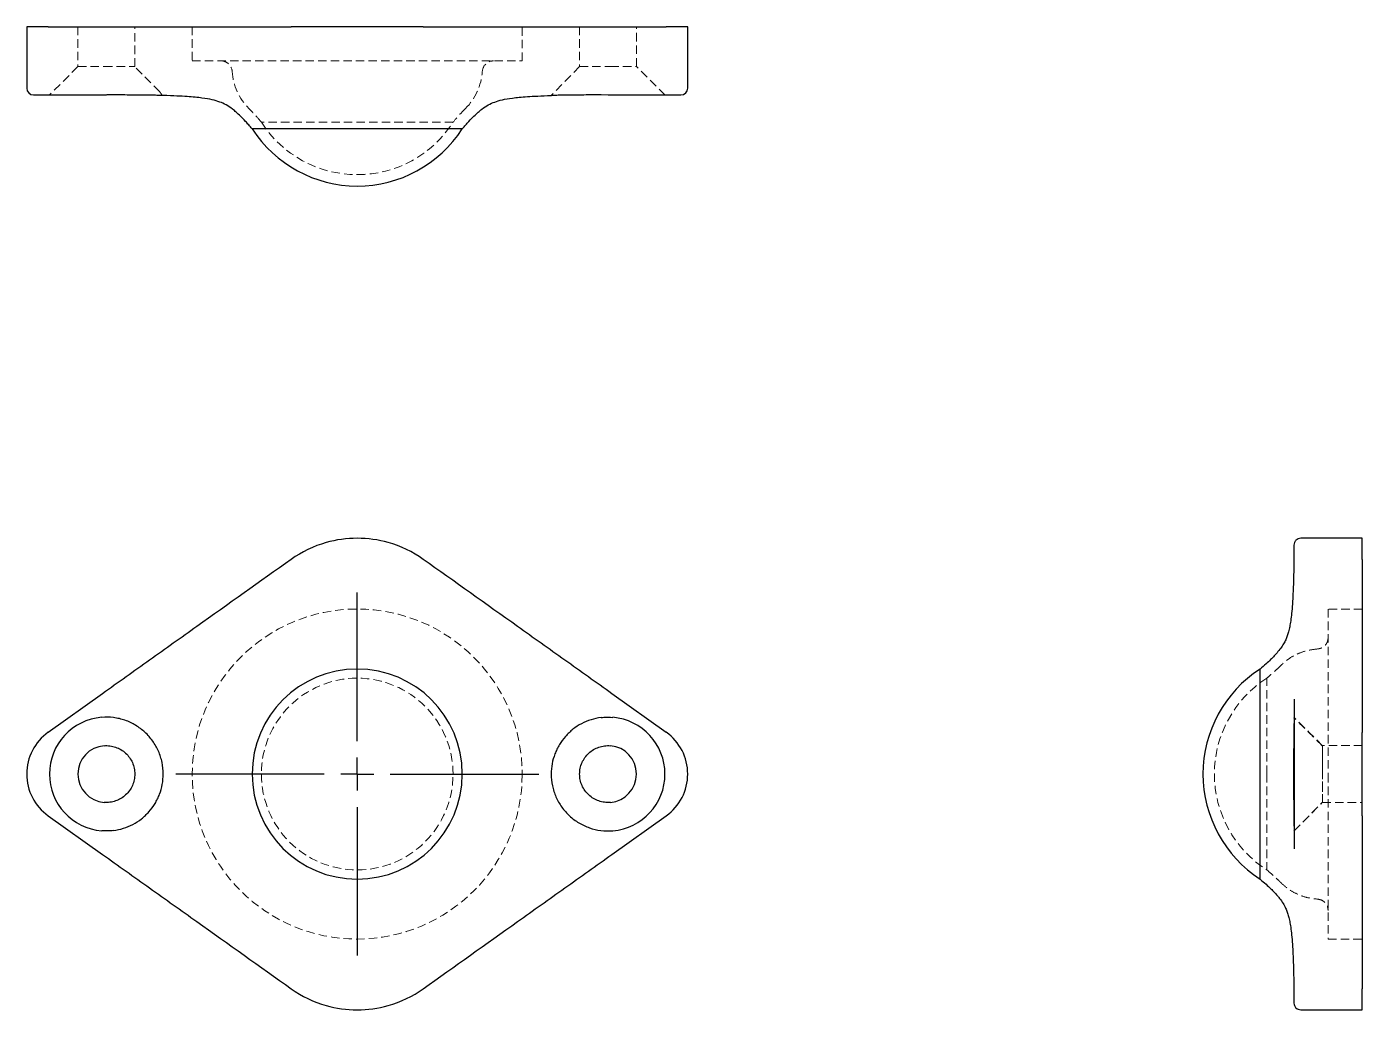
# Model space of a CAD drawing. Header units: millimetres. Extents: x 33 to 235, y 21 to 170.
import ezdxf

# ---------------------------------------------------------------- set-up
doc = ezdxf.new("R2010")
doc.units = ezdxf.units.MM
doc.linetypes.add('HIDDEN', pattern=[1.905, 1.27, -0.635])
doc.layers.add('10', color=7, linetype='Continuous')

# ---------------------------------------------------------------- blocks, each defined once
blk = doc.blocks.new('SW_CENTERMARKSYMBOL_0')
at = {"layer": '10', "color": 0}
for p, q in [((0, 5), (0, 27.46)), ((0, 0), (0, 2.5)), ((-5, 0), (-27.46, 0)), ((0, 0), (-2.5, 0)), ((0, 0), (0, -2.5)), ((0, 0), (2.5, 0)), ((5, 0), (27.46, 0)), ((0, -5), (0, -27.46))]:
    blk.add_line(p, q, dxfattribs=at)

msp = doc.modelspace()

# ---------------------------------------------------------------- linework, layer by layer
at = {"color": 7, "linetype": 'Continuous', "lineweight": 25}
for p, q in [((33, 170.05), (33, 160.75)), ((36.25, 170.05), (33, 170.05)), ((36.25, 170.05), (73.02, 170.05)), ((92.98, 170.05), (73.02, 170.05)), ((92.98, 170.05), (129.75, 170.05)), ((133, 170.05), (129.75, 170.05)), ((133, 160.75), (133, 170.05)), ((34.03, 159.72), (36.85, 159.72)), ((36.85, 159.72), (45.06, 159.72)), ((112.35, 159.64), (112.4, 159.64)), ((120.94, 159.72), (129.15, 159.72)), ((129.15, 159.72), (131.97, 159.72)), ((98.89, 154.59), (67.11, 154.59)), ((235.05, 92.67), (225.75, 92.67)), ((235.05, 89.48), (235.05, 92.67)), ((235.05, 89.48), (235.05, 63.31)), ((219.59, 57), (219.59, 72.89)), ((44.47, 69.16), (36.25, 63.31)), ((129.75, 63.31), (121.53, 69.16)), ((224.72, 68.31), (224.72, 62.47)), ((235.05, 50.69), (235.05, 63.31)), ((224.72, 62.47), (224.72, 51.53)), ((219.59, 41.11), (219.59, 57)), ((36.25, 50.69), (44.47, 44.84)), ((121.53, 44.84), (129.75, 50.69)), ((224.72, 51.53), (224.72, 45.69)), ((235.05, 50.69), (235.05, 24.52)), ((235.05, 21.33), (235.05, 24.52)), ((225.75, 21.33), (235.05, 21.33))]:
    msp.add_line(p, q, dxfattribs=at)
at = {"color": 7, "linetype": 'HIDDEN', "lineweight": 18}
for p, q in [((40.75, 170.05), (40.75, 164.02)), ((49.35, 164.01), (49.35, 170.05)), ((58.04, 170.05), (58.04, 164.88)), ((107.96, 164.88), (107.96, 170.05)), ((116.65, 170.05), (116.65, 164.01)), ((125.25, 164.02), (125.25, 170.05)), ((40.75, 164.02), (36.44, 159.72)), ((40.75, 164.02), (44.7, 164.02)), ((53.12, 160.18), (49.35, 164.01)), ((58.04, 164.88), (107.96, 164.88)), ((116.65, 164.01), (112.35, 159.64)), ((121.3, 164.02), (125.25, 164.02)), ((129.56, 159.72), (125.25, 164.02)), ((119.89, 159.72), (120.88, 159.72)), ((97.5, 155.61), (68.5, 155.61)), ((229.88, 81.96), (229.88, 57)), ((235.05, 81.96), (229.88, 81.96)), ((220.61, 57), (220.61, 71.5)), ((235.05, 61.3), (229.02, 61.3)), ((229.02, 61.26), (229.02, 61.29)), ((229.02, 61.29), (229.02, 52.71)), ((229.02, 61.29), (229.02, 61.29)), ((220.61, 57), (220.61, 42.5)), ((229.88, 57), (229.88, 32.04)), ((229.02, 52.71), (229.02, 52.71)), ((229.02, 52.7), (235.05, 52.7)), ((229.02, 52.7), (229.02, 52.7)), ((229.88, 32.04), (235.05, 32.04))]:
    msp.add_line(p, q, dxfattribs=at)
at = {"color": 7, "linetype": 'HIDDEN', "lineweight": 18, "flags": 128}
for points in [[(229.05, 61.27), (227.08, 63.24), (224.7, 65.62)], [(224.7, 48.38), (226.67, 50.35), (229.05, 52.73)], [(224.74, 48.43), (226.67, 50.35), (229.05, 52.73)]]:
    msp.add_lwpolyline(points, dxfattribs=at)
at = {"color": 7, "linetype": 'HIDDEN', "lineweight": 18}
msp.add_circle((83, 57), 24.96, dxfattribs=at)
at = {"color": 7, "linetype": 'Continuous', "lineweight": 25}
for centre, radius, start, end in [((34.03, 160.75), 1.03, 180, 270), ((131.97, 160.75), 1.03, 270, 0), ((83, 164.88), 18.93, 212.9409, 270), ((83, 164.88), 18.93, 270, 327.0591), ((83, 57), 15.89, 0, 180), ((229.88, 57), 18.93, 122.9409, 237.0591), ((45.05, 57), 8.61, 94.6298, 265.3702), ((120.95, 57), 8.61, 274.6298, 85.3702), ((40.75, 57), 7.75, 125.4457, 234.5543), ((125.25, 57), 7.75, 305.4457, 54.5543), ((45.05, 57), 4.3, 94.6298, 265.3702), ((120.95, 57), 4.3, 274.6298, 85.3702), ((83, 57), 15.89, 180, 0)]:
    msp.add_arc(centre, radius, start, end, dxfattribs=at)
at = {"color": 7, "linetype": 'HIDDEN', "lineweight": 18}
for centre, radius, start, end in [((83, 164.88), 17.21, 212.5942, 270), ((83, 164.88), 17.21, 270, 327.4058), ((83, 57), 14.5, 0, 180), ((229.88, 57), 17.21, 122.5942, 237.4058), ((83, 57), 14.5, 180, 0)]:
    msp.add_arc(centre, radius, start, end, dxfattribs=at)
for points, knots in [([(44.7, 164.02), (45, 164.02), (45.29, 164.02), (45.88, 164.02), (46.17, 164.02), (46.73, 164.02), (47, 164.02), (47.51, 164.02), (47.75, 164.02), (48.18, 164.02), (48.38, 164.02), (48.72, 164.01), (48.87, 164.01), (49.11, 164.01), (49.2, 164.01), (49.32, 164.01), (49.35, 164.01), (49.35, 164.01)], [0, 0, 0, 0, 0.125, 0.125, 0.25, 0.25, 0.375, 0.375, 0.5, 0.5, 0.625, 0.625, 0.75, 0.75, 0.875, 0.875, 1, 1, 1, 1]), ([(62.37, 164.88), (62.74, 164.88), (63.6, 164.6), (64.05, 163.76), (64.08, 163.27)], [0, 0, 0, 0, 0.428571, 1, 1, 1, 1]), ([(101.92, 163.27), (101.95, 163.76), (102.4, 164.6), (103.26, 164.88), (103.63, 164.88)], [0, 0, 0, 0, 0.571429, 1, 1, 1, 1]), ([(116.65, 164.01), (116.65, 164.01), (116.68, 164.01), (116.8, 164.01), (116.89, 164.01), (117.13, 164.01), (117.27, 164.01), (117.62, 164.02), (117.82, 164.02), (118.25, 164.02), (118.49, 164.02), (119, 164.02), (119.27, 164.02), (119.83, 164.02), (120.12, 164.02), (120.71, 164.02), (121, 164.02), (121.3, 164.02)], [0, 0, 0, 0, 0.125, 0.125, 0.25, 0.25, 0.375, 0.375, 0.5, 0.5, 0.625, 0.625, 0.75, 0.75, 0.875, 0.875, 1, 1, 1, 1]), ([(53.48, 159.65), (53.44, 159.73), (53.37, 159.9), (53.21, 160.08), (53.12, 160.18)], [0, 0, 0, 0, 0.477111, 1, 1, 1, 1]), ([(53.26, 159.65), (53.3, 159.65), (53.41, 159.65), (53.45, 159.64), (53.48, 159.64)], [0, 0, 0, 0, 0.352922, 1, 1, 1, 1]), ([(119.89, 159.72), (119.89, 159.72), (119.89, 159.72), (120.02, 159.72), (120.16, 159.72), (120.74, 159.72), (121.2, 159.72), (121.65, 159.72)], [-0.11571834, -0.11571834, -0.11571834, -0.11571834, -0.1157136, -0.1157136, -0.10395293, -0.10395293, -0.06448545, -0.06448545, -0.06448545, -0.06448545]), ([(68.5, 155.61), (68.1, 156.08), (67.77, 156.46), (67.15, 157.14), (66.87, 157.42), (66.62, 157.68)], [0, 0, 0, 0, 0.5, 0.5, 1, 1, 1, 1]), ([(99.38, 157.68), (99.13, 157.42), (98.85, 157.14), (98.23, 156.46), (97.9, 156.08), (97.5, 155.61)], [0, 0, 0, 0, 0.5, 0.5, 1, 1, 1, 1]), ([(229.88, 77.63), (229.86, 77.42), (229.81, 76.98), (229.44, 76.43), (228.91, 76.03), (228.48, 75.96), (228.27, 75.92)], [0, 0, 0, 0, 0.250387, 0.500106, 0.750059, 1, 1, 1, 1]), ([(228.27, 75.92), (227.75, 75.86), (226.71, 75.74), (225.23, 75.2), (223.84, 74.44), (223.07, 73.74), (222.68, 73.38)], [0, 0, 0, 0, 0.2499493, 0.4999729, 0.7500105, 1, 1, 1, 1]), ([(222.68, 73.38), (222.67, 73.37), (222.48, 73.18), (222.06, 72.79), (221.39, 72.17), (220.89, 71.74), (220.61, 71.5)], [0, 0, 0, 0, 0.015027, 0.289904, 0.612364, 1, 1, 1, 1]), ([(229.05, 61.22), (228.46, 61.81), (227.01, 63.24), (225.56, 64.67), (224.69, 65.52)], [0, 0, 0, 0, 0.40625, 1, 1, 1, 1]), ([(229.01, 57), (229.01, 57.49), (229.01, 57.96), (229.01, 58.89), (229.01, 59.31), (229.02, 60.07), (229.02, 60.39), (229.02, 60.91), (229.02, 61.09), (229.02, 61.2)], [0, 0, 0, 0, 0.25, 0.25, 0.5, 0.5, 0.75, 0.75, 1, 1, 1, 1]), ([(229.02, 52.71), (229.02, 52.74), (229.02, 52.78), (229.02, 52.93), (229.02, 53.02), (229.02, 53.25), (229.02, 53.4), (229.02, 53.72), (229.02, 53.89), (229.02, 54.28), (229.01, 54.5), (229.01, 54.95), (229.01, 55.19), (229.01, 55.68), (229.01, 55.94), (229.01, 56.47), (229.01, 56.73), (229.01, 57)], [0, 0, 0, 0, 0.125, 0.125, 0.25, 0.25, 0.375, 0.375, 0.5, 0.5, 0.625, 0.625, 0.75, 0.75, 0.875, 0.875, 1, 1, 1, 1]), ([(220.61, 42.5), (220.95, 42.21), (221.56, 41.68), (222.25, 41.05), (222.59, 40.7), (222.67, 40.61)], [0, 0, 0, 0, 0.481139, 0.86498, 1, 1, 1, 1]), ([(222.68, 40.62), (223.07, 40.26), (223.84, 39.56), (225.23, 38.8), (226.71, 38.26), (227.75, 38.14), (228.27, 38.08)], [0, 0, 0, 0, 0.24999, 0.500028, 0.750051, 1, 1, 1, 1]), ([(228.27, 38.08), (228.48, 38.04), (228.91, 37.97), (229.44, 37.57), (229.81, 37.02), (229.86, 36.58), (229.88, 36.37)], [0, 0, 0, 0, 0.249941, 0.499894, 0.749613, 1, 1, 1, 1])]:
    msp.add_open_spline(points, degree=3, knots=knots, dxfattribs=at)
for points in [[(64.08, 163.27), (64.21, 161.18), (65.13, 159.15), (66.62, 157.68)], [(99.38, 157.68), (100.87, 159.15), (101.79, 161.18), (101.92, 163.27)]]:
    msp.add_open_spline(points, degree=3, dxfattribs=at)
at = {"color": 7, "linetype": 'Continuous', "lineweight": 25}
for points, knots in [([(53.65, 159.64), (53.63, 159.64), (53.57, 159.64), (53.16, 159.65), (52.53, 159.67), (51.69, 159.69), (50.67, 159.7), (49.5, 159.71), (48.18, 159.72), (47.03, 159.72), (46, 159.72), (45.45, 159.72), (45.12, 159.72)], [0, 0, 0, 0, 0.1126421, 0.2289645, 0.3355246, 0.4452227, 0.5511814, 0.6601545, 0.766765, 0.8764688, 0.9260576, 1, 1, 1, 1]), ([(67.11, 154.59), (66.92, 154.81), (66.75, 155.01), (66.42, 155.38), (65.96, 155.9), (65.31, 156.56), (64.9, 156.94), (64.51, 157.28), (64.32, 157.43), (63.45, 158.11), (62.88, 158.41), (61.85, 158.78), (61.48, 158.89), (60.61, 159.09), (59.87, 159.23), (58.86, 159.34), (58.12, 159.41), (57.71, 159.45), (56.34, 159.54), (55.21, 159.59), (53.65, 159.64)], [0, 0, 0, 0, 0.03125, 0.03125, 0.0625, 0.125, 0.1875, 0.1875, 0.25, 0.25, 0.5, 0.5, 0.625, 0.625, 0.75, 0.8125, 0.8125, 0.875, 0.875, 1, 1, 1, 1]), ([(98.89, 154.59), (99.08, 154.81), (99.25, 155.01), (99.58, 155.38), (100.04, 155.9), (100.69, 156.56), (101.1, 156.94), (101.49, 157.28), (101.68, 157.43), (102.55, 158.11), (103.12, 158.41), (104.15, 158.78), (104.52, 158.89), (105.39, 159.09), (106.13, 159.23), (107.14, 159.34), (107.88, 159.41), (108.29, 159.45), (109.66, 159.54), (110.79, 159.59), (112.35, 159.64)], [0, 0, 0, 0, 0.03125, 0.03125, 0.0625, 0.125, 0.1875, 0.1875, 0.25, 0.25, 0.5, 0.5, 0.625, 0.625, 0.75, 0.8125, 0.8125, 0.875, 0.875, 1, 1, 1, 1]), ([(119.89, 159.72), (119.37, 159.72), (118.86, 159.72), (117.88, 159.72), (117.4, 159.72), (116.48, 159.71), (116.04, 159.71), (115.43, 159.7), (115.24, 159.7), (114.86, 159.69), (114.68, 159.69), (114.16, 159.68), (113.85, 159.68), (113.45, 159.67), (113.33, 159.67), (113.1, 159.66), (113, 159.66), (112.72, 159.65), (112.58, 159.64), (112.4, 159.64), (112.35, 159.64), (112.35, 159.64)], [0, 0, 0, 0, 0.125, 0.125, 0.25, 0.25, 0.375, 0.375, 0.4375, 0.4375, 0.5, 0.5, 0.625, 0.625, 0.6875, 0.6875, 0.75, 0.75, 0.875, 0.875, 1, 1, 1, 1]), ([(92.98, 89.48), (91.39, 90.62), (89.59, 91.48), (84.66, 92.88), (81.35, 92.88), (76.42, 91.48), (74.61, 90.61), (73.02, 89.48)], [-1.157358, -1.157358, -1.157358, -1.157358, -0.836324, -0.836324, -0.319405, -0.319405, 0, 0, 0, 0]), ([(224.71, 91.64), (224.71, 91.18), (224.7, 90.22), (224.69, 88.84), (224.67, 87.56), (224.64, 86.28), (224.6, 85.02), (224.54, 83.79), (224.47, 82.58), (224.37, 81.4), (224.24, 80.25), (224.08, 79.33), (223.9, 78.56), (223.7, 77.9), (223.46, 77.28), (223.14, 76.66), (222.7, 76.01), (222.21, 75.41), (221.7, 74.83), (221.14, 74.27), (220.43, 73.61), (219.89, 73.15), (219.59, 72.89)], [0, 0, 0, 0, 0.067742, 0.140848, 0.20314, 0.256905, 0.32888, 0.388517, 0.438384, 0.507852, 0.563322, 0.608206, 0.645851, 0.679132, 0.709776, 0.743945, 0.781425, 0.825725, 0.857054, 0.894944, 0.941791, 1, 1, 1, 1]), ([(225.75, 92.67), (225.61, 92.65), (225.34, 92.62), (225, 92.39), (224.76, 92.04), (224.73, 91.78), (224.71, 91.64)], [0, 0, 0, 0, 0.250177, 0.50004, 0.749854, 1, 1, 1, 1]), ([(73.02, 89.48), (68.26, 86.09), (63.5, 82.71), (56.36, 77.62), (53.98, 75.93), (49.22, 72.54), (46.84, 70.85), (44.47, 69.16)], [0, 0, 0, 0, 0.5, 0.5, 0.75, 0.75, 1, 1, 1, 1]), ([(121.53, 69.16), (119.16, 70.85), (116.78, 72.54), (112.02, 75.93), (109.64, 77.62), (102.5, 82.71), (97.74, 86.09), (92.98, 89.48)], [0, 0, 0, 0, 0.25, 0.25, 0.5, 0.5, 1, 1, 1, 1]), ([(53.65, 57), (53.65, 57.6), (53.59, 58.18), (53.41, 59.05), (53.34, 59.33), (53.16, 59.9), (53.05, 60.18), (52.69, 60.99), (52.4, 61.5), (51.89, 62.23), (51.7, 62.46), (51.31, 62.91), (51.1, 63.12), (50.46, 63.72), (49.98, 64.07), (48.96, 64.69), (48.42, 64.94), (47.59, 65.23), (47.31, 65.31), (46.73, 65.45), (46.43, 65.5), (45.54, 65.61), (44.95, 65.63), (44.35, 65.58)], [0, 0, 0, 0, 0.125, 0.125, 0.1875, 0.1875, 0.25, 0.25, 0.375, 0.375, 0.4375, 0.4375, 0.5, 0.5, 0.625, 0.625, 0.75, 0.75, 0.8125, 0.8125, 0.875, 0.875, 1, 1, 1, 1]), ([(119.89, 65.54), (119.37, 65.48), (118.86, 65.36), (117.88, 65.06), (117.4, 64.86), (116.48, 64.37), (116.04, 64.09), (115.43, 63.61), (115.24, 63.44), (114.86, 63.08), (114.68, 62.89), (114.16, 62.31), (113.85, 61.89), (113.45, 61.23), (113.33, 61), (113.1, 60.53), (113, 60.29), (112.72, 59.56), (112.58, 59.07), (112.4, 58.05), (112.35, 57.52), (112.35, 57)], [0, 0, 0, 0, 0.125, 0.125, 0.25, 0.25, 0.375, 0.375, 0.4375, 0.4375, 0.5, 0.5, 0.625, 0.625, 0.6875, 0.6875, 0.75, 0.75, 0.875, 0.875, 1, 1, 1, 1]), ([(119.89, 65.54), (119.89, 65.54), (119.89, 65.54), (120.02, 65.56), (120.16, 65.57), (120.74, 65.62), (121.2, 65.61), (121.65, 65.58)], [-0.11571834, -0.11571834, -0.11571834, -0.11571834, -0.1157136, -0.1157136, -0.10395293, -0.10395293, -0.06448545, -0.06448545, -0.06448545, -0.06448545]), ([(224.72, 65.54), (224.72, 65.48), (224.72, 65.36), (224.72, 65.06), (224.72, 64.86), (224.71, 64.37), (224.71, 64.09), (224.7, 63.61), (224.7, 63.44), (224.69, 63.08), (224.69, 62.89), (224.68, 62.31), (224.68, 61.89), (224.67, 61.23), (224.67, 61), (224.66, 60.53), (224.66, 60.29), (224.65, 59.56), (224.64, 59.07), (224.64, 58.05), (224.64, 57.52), (224.64, 57)], [0, 0, 0, 0, 0.125, 0.125, 0.25, 0.25, 0.375, 0.375, 0.4375, 0.4375, 0.5, 0.5, 0.625, 0.625, 0.6875, 0.6875, 0.75, 0.75, 0.875, 0.875, 1, 1, 1, 1]), ([(44.7, 61.29), (45, 61.31), (45.29, 61.31), (45.88, 61.23), (46.17, 61.16), (46.73, 60.97), (47, 60.85), (47.51, 60.54), (47.75, 60.36), (48.18, 59.96), (48.38, 59.74), (48.72, 59.26), (48.87, 59), (49.11, 58.46), (49.2, 58.17), (49.32, 57.59), (49.35, 57.3), (49.35, 57)], [0, 0, 0, 0, 0.125, 0.125, 0.25, 0.25, 0.375, 0.375, 0.5, 0.5, 0.625, 0.625, 0.75, 0.75, 0.875, 0.875, 1, 1, 1, 1]), ([(116.65, 57), (116.65, 57.3), (116.68, 57.59), (116.8, 58.17), (116.89, 58.46), (117.13, 59), (117.27, 59.25), (117.62, 59.74), (117.82, 59.96), (118.25, 60.36), (118.49, 60.54), (119, 60.85), (119.27, 60.97), (119.83, 61.16), (120.12, 61.23), (120.71, 61.31), (121, 61.31), (121.3, 61.29)], [0, 0, 0, 0, 0.125, 0.125, 0.25, 0.25, 0.375, 0.375, 0.5, 0.5, 0.625, 0.625, 0.75, 0.75, 0.875, 0.875, 1, 1, 1, 1]), ([(49.35, 57), (49.35, 56.7), (49.32, 56.41), (49.2, 55.83), (49.11, 55.54), (48.87, 55), (48.73, 54.75), (48.38, 54.26), (48.18, 54.04), (47.75, 53.64), (47.51, 53.46), (47, 53.15), (46.73, 53.03), (46.17, 52.84), (45.88, 52.77), (45.29, 52.69), (45, 52.69), (44.7, 52.71)], [0, 0, 0, 0, 0.125, 0.125, 0.25, 0.25, 0.375, 0.375, 0.5, 0.5, 0.625, 0.625, 0.75, 0.75, 0.875, 0.875, 1, 1, 1, 1]), ([(46.11, 48.46), (46.63, 48.52), (47.14, 48.64), (48.12, 48.94), (48.6, 49.14), (49.52, 49.63), (49.96, 49.91), (50.57, 50.39), (50.76, 50.56), (51.14, 50.92), (51.32, 51.11), (51.84, 51.69), (52.15, 52.11), (52.55, 52.77), (52.67, 53), (52.9, 53.47), (53, 53.71), (53.28, 54.44), (53.42, 54.93), (53.6, 55.95), (53.65, 56.48), (53.65, 57)], [0, 0, 0, 0, 0.125, 0.125, 0.25, 0.25, 0.375, 0.375, 0.4375, 0.4375, 0.5, 0.5, 0.625, 0.625, 0.6875, 0.6875, 0.75, 0.75, 0.875, 0.875, 1, 1, 1, 1]), ([(112.35, 57), (112.35, 56.4), (112.41, 55.82), (112.59, 54.95), (112.66, 54.67), (112.84, 54.1), (112.95, 53.82), (113.31, 53.01), (113.6, 52.5), (114.11, 51.77), (114.3, 51.54), (114.69, 51.09), (114.9, 50.88), (115.54, 50.28), (116.02, 49.93), (117.04, 49.31), (117.58, 49.06), (118.69, 48.68), (119.27, 48.54), (120.46, 48.39), (121.05, 48.37), (121.65, 48.42)], [0, 0, 0, 0, 0.125, 0.125, 0.1875, 0.1875, 0.25, 0.25, 0.375, 0.375, 0.4375, 0.4375, 0.5, 0.5, 0.625, 0.625, 0.75, 0.75, 0.875, 0.875, 1, 1, 1, 1]), ([(121.3, 52.71), (121, 52.69), (120.71, 52.69), (120.12, 52.77), (119.83, 52.84), (119.27, 53.03), (119, 53.15), (118.49, 53.46), (118.25, 53.64), (117.82, 54.04), (117.62, 54.26), (117.28, 54.74), (117.13, 55), (116.89, 55.54), (116.8, 55.83), (116.68, 56.41), (116.65, 56.7), (116.65, 57)], [0, 0, 0, 0, 0.125, 0.125, 0.25, 0.25, 0.375, 0.375, 0.5, 0.5, 0.625, 0.625, 0.75, 0.75, 0.875, 0.875, 1, 1, 1, 1]), ([(224.64, 57), (224.64, 56.48), (224.64, 55.96), (224.64, 54.95), (224.65, 54.45), (224.66, 53.47), (224.67, 53), (224.67, 52.34), (224.68, 52.12), (224.68, 51.71), (224.69, 51.5), (224.69, 50.92), (224.7, 50.56), (224.71, 50.08), (224.71, 49.93), (224.71, 49.64), (224.71, 49.51), (224.72, 49.15), (224.72, 48.95), (224.72, 48.64), (224.72, 48.52), (224.72, 48.46)], [0, 0, 0, 0, 0.125, 0.125, 0.25, 0.25, 0.375, 0.375, 0.4375, 0.4375, 0.5, 0.5, 0.625, 0.625, 0.6875, 0.6875, 0.75, 0.75, 0.875, 0.875, 1, 1, 1, 1]), ([(46.11, 48.46), (46.11, 48.46), (46.11, 48.46), (45.98, 48.44), (45.84, 48.43), (45.26, 48.38), (44.8, 48.39), (44.35, 48.42)], [-0.11571834, -0.11571834, -0.11571834, -0.11571834, -0.1157136, -0.1157136, -0.10395293, -0.10395293, -0.06448545, -0.06448545, -0.06448545, -0.06448545]), ([(44.47, 44.84), (46.84, 43.15), (49.22, 41.46), (53.98, 38.07), (56.36, 36.38), (63.5, 31.29), (68.26, 27.91), (73.02, 24.52)], [0, 0, 0, 0, 0.25, 0.25, 0.5, 0.5, 1, 1, 1, 1]), ([(92.98, 24.52), (97.74, 27.91), (102.5, 31.29), (109.64, 36.38), (112.02, 38.07), (116.78, 41.46), (119.16, 43.15), (121.53, 44.84)], [0, 0, 0, 0, 0.5, 0.5, 0.75, 0.75, 1, 1, 1, 1]), ([(219.59, 41.11), (219.89, 40.85), (220.44, 40.38), (221.16, 39.71), (221.72, 39.14), (222.16, 38.65), (222.61, 38.1), (223.07, 37.47), (223.44, 36.76), (223.7, 36.1), (223.9, 35.44), (224.08, 34.67), (224.24, 33.75), (224.37, 32.6), (224.47, 31.44), (224.54, 30.26), (224.59, 29.1), (224.64, 27.71), (224.67, 26.36), (224.69, 25.08), (224.7, 23.91), (224.71, 22.99), (224.71, 22.45), (224.71, 22.36)], [0, 0, 0, 0, 0.059155, 0.106577, 0.144803, 0.176364, 0.203711, 0.249709, 0.290215, 0.32086, 0.354141, 0.391787, 0.436671, 0.492142, 0.561611, 0.60902, 0.665223, 0.732461, 0.813685, 0.863987, 0.921065, 0.986029, 1, 1, 1, 1]), ([(73.02, 24.52), (74.61, 23.38), (76.41, 22.52), (81.34, 21.12), (84.65, 21.12), (89.58, 22.52), (91.39, 23.39), (92.98, 24.52)], [-1.157358, -1.157358, -1.157358, -1.157358, -0.836324, -0.836324, -0.319405, -0.319405, 0, 0, 0, 0]), ([(224.71, 22.36), (224.73, 22.22), (224.76, 21.96), (225, 21.61), (225.34, 21.38), (225.61, 21.35), (225.75, 21.33)], [0, 0, 0, 0, 0.250146, 0.49996, 0.749823, 1, 1, 1, 1])]:
    msp.add_open_spline(points, degree=3, knots=knots, dxfattribs=at)

# ---------------------------------------------------------------- block references
at = {"layer": '10'}
msp.add_blockref('SW_CENTERMARKSYMBOL_0', (83, 57), dxfattribs=at)

doc.saveas('drawing.dxf')
